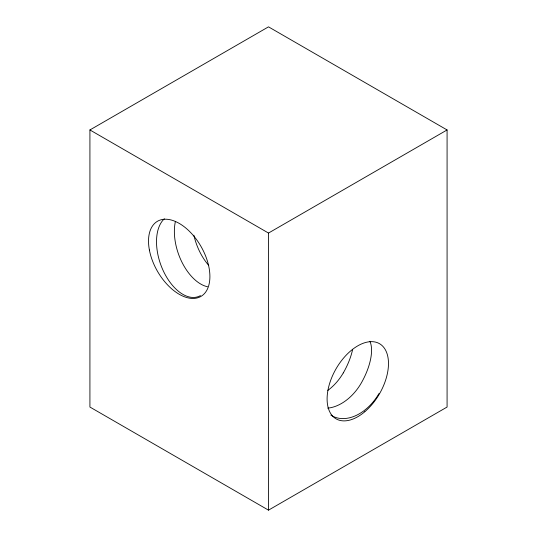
<?xml version="1.0" encoding="UTF-8"?>
<svg xmlns="http://www.w3.org/2000/svg" width="537" height="537" viewBox="0 0 537 537"><rect width="100%" height="100%" fill="white"/><g stroke="black" fill="none" stroke-linecap="round" stroke-linejoin="round"><path stroke-width="0.81" d="M89.921 129.954L268.5 26.85L447.079 129.954L447.079 407.046L268.5 510.15L89.921 407.046L89.921 129.954L268.5 233.058L447.079 129.954M268.5 233.058L268.5 510.15M207.611 286.771A42.933 24.521 70.3 0 1 175.418 221.378M200.462 295.598A42.933 24.521 70.3 0 1 163.382 271.037A42.933 24.521 70.3 0 1 164.369 218.774M208.739 265.406A42.933 24.521 70.3 0 1 193.87 235.213M369.919 341.29A42.933 19.372 -60 0 1 361.166 383.217A42.933 29.663 -60 0 1 327.724 408.154M343.291 372.9A42.933 29.663 -60 0 1 327.825 390.412M379.008 393.52A42.933 29.663 -60 0 1 330.859 415.094M352.655 349.292A42.933 19.372 -60 0 1 343.304 372.906M364.798 411.731A43.41 25.064 -60 0 0 380.162 344.089A43.41 25.064 -60 0 0 328.409 387.989A43.41 25.064 -60 0 0 364.798 411.731M149.393 250.02A43.41 25.064 60 0 0 200.422 296.699A43.41 25.064 60 0 0 187.816 229.782A43.41 25.064 60 0 0 149.393 250.02"/></g></svg>
